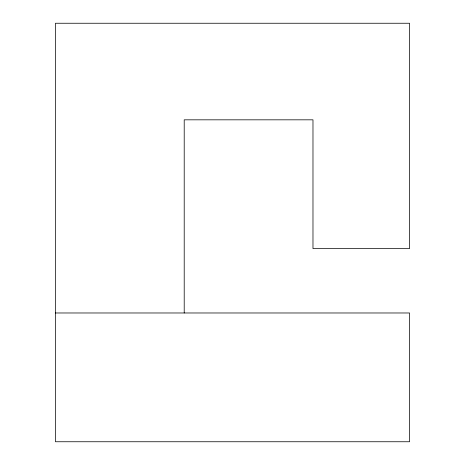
<?xml version="1.0" encoding="UTF-8"?>
<svg xmlns="http://www.w3.org/2000/svg" width="465" height="465" viewBox="0 0 465 465"><rect width="100%" height="100%" fill="white"/><g stroke="black" fill="none" stroke-linecap="round" stroke-linejoin="round"><path stroke-width="0.7" d="M55.44 312.98L409.56 312.98L409.56 441.75L55.44 441.75L55.44 23.25L409.56 23.25L409.56 248.595L312.98 248.595L312.98 119.825L184.21 119.825L184.21 312.98"/></g></svg>
